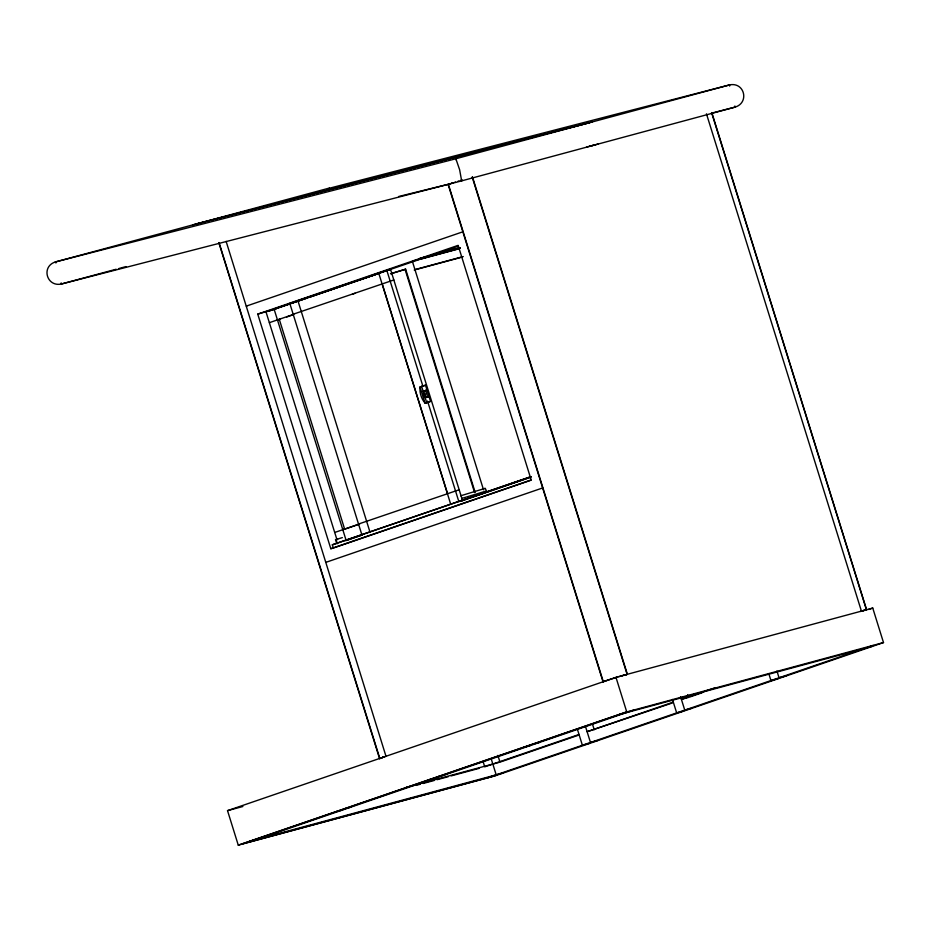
<?xml version="1.0" encoding="UTF-8"?>
<svg xmlns="http://www.w3.org/2000/svg" width="930" height="930" viewBox="0 0 930 930"><rect width="100%" height="100%" fill="white"/><g stroke="black" fill="none" stroke-linecap="round" stroke-linejoin="round"><path stroke-width="1.4" d="M329.115 188.302L729.759 84.863C744.616 81.956 749.51 102.707 735.165 107.09L461.42 180.931M461.652 180.885L459.641 169.783L455.863 158.774L55.219 261.993C40.862 266.771 46.802 287.254 61.438 283.999L461.652 180.885L461.361 179.792M379.614 758.752L218.817 242.625M456.049 158.716L456.119 159.867M391.274 273.641L405.643 269.177L475.137 492.307M336.602 543.492L335.835 539.516A7.568 1.616 73.1 0 1 337.288 543.69M336.509 539.958L337.625 539.412M380.358 758.322L380.707 758.183M380.812 758.136L382.544 757.485M380.719 758.159L381.323 757.915M381.068 758.02L383.044 757.299M382.532 757.473L383.974 756.974M383.055 757.287L384.578 756.764M448.307 184.431L449.05 184.175M398.761 196.486L449.876 183.896M604.558 681.283L603.024 681.806L448.121 184.489M603.21 681.737L603.942 681.492M449.097 184.152L450.085 183.826M384.427 756.799L385.218 756.543M462.861 231.803L246.299 306.121L246.869 305.97M257.75 314.119L458.13 245.369L531.193 479.961L330.813 548.712L257.75 314.119L276.454 308.574M361.875 534.808L289.811 303.447L390.472 269.189L462.536 500.538L458.827 501.549L427.521 401.051M390.472 269.189L266.003 311.899L336.811 539.214M269.014 311.085L458.42 246.09M306.412 298.298L274.094 309.12L346.158 540.481L362.502 534.866M309.132 297.368L373.139 275.408L369.431 276.408M374.36 274.989L376.778 274.152M293.171 314.235L393.832 279.965M269.363 322.675L293.799 314.294M352.365 294.194L355.086 293.264M286.614 317.025L293.427 314.689M430.544 401.388L425.068 403.155L420.035 386.985L425.498 385.206L430.544 401.388L425.068 403.155A17.019 12.881 74.9 0 1 420.035 386.985L425.498 385.206M425.591 390.449L423.162 391.286L427.01 390.065L425.591 390.449L427.602 396.912L429.032 396.529L425.173 397.749L427.602 396.912M358.515 524.032L459.176 489.761M334.707 532.472L359.143 524.09M359.631 524.055L344.658 529.193L279.314 319.397M530.972 480.217L333.335 548.037L332.324 544.806L529.961 476.985M531.193 476.648L332.324 544.806M345.553 540.632L362.026 534.983M462.222 500.596L530.844 477.055M462.071 500.735L530.693 477.195M326.081 562.278L542.643 487.959M227.525 810.646L615.974 677.354L872.759 608.069L883.5 642.572L495.039 775.864L238.266 845.149L227.525 810.646L242.87 806.508M626.413 674.61L627.378 674.285L472.487 176.967M860.378 611.475L861.564 611.08M868.632 609.476L872.759 608.069M238.266 845.149L626.727 711.857L615.974 677.354M248.438 842.278L633.667 710.102M579.03 734.479L484.739 766.832L483.065 761.449M673.308 702.127L587.121 731.712L672.227 703.022M715.6 687.619L681.399 699.36L688.537 697.43L687.688 694.733M579.32 734.909L499.968 762.135L497.875 755.393M689.897 696.965L702.22 692.734M488.099 777.62L873.317 645.432M604.849 681.167L605.651 680.911M450.62 183.629L451.213 183.443M385.985 756.276L226.13 241.381M605.988 680.783L606.813 680.516M451.562 183.315L452.166 183.117M452.05 183.152L452.654 182.954M606.953 680.458L607.546 680.272M452.805 182.896L453.41 182.71M452.55 182.989L453.154 182.792M607.697 680.214L608.569 679.935M454.642 182.303L455.514 182.024M609.266 679.702L610.15 679.423M610.626 679.26L613.742 678.284M457.978 181.234L459.129 180.885M614.009 678.191L615.73 677.656M461.117 180.257L462.21 179.932M617.148 677.226L616.276 677.493M390.449 273.792L405.643 269.177M460.629 495.806L485.007 488.401M462.071 498.352L486.437 490.947L485.402 488.645A2.802 0.593 73.1 0 0 484.89 488.564M335.428 539.714L342.333 537.621M617.985 676.97L617.113 677.238M619.299 676.587L619.903 676.389M620.356 676.261L621.217 676.005M621.624 675.889L622.228 675.703M622.368 675.68L622.961 675.494M622.844 675.54L623.67 675.296M623.542 675.343L624.123 675.168M623.984 675.215L625.192 674.866M624.635 675.029L625.797 674.703M861.633 611.068L862.784 610.743M862.191 610.905L861.424 611.126L706.451 113.82M625.251 674.866L627.215 674.32M55.219 261.993L329.383 188.046M455.607 158.821L729.759 84.863M116.145 269.247L61.438 283.999L61.159 282.906M118.924 268.514L125.969 266.596M419.767 258.447L458.943 247.88M419.221 258.738L460.292 247.752M418.5 259.214L460.245 247.95M412.525 261.132L460.211 248.264M422.383 258.691L458.653 248.903M379.905 272.63L382.381 271.955M374.29 274.734L376.766 274.071M414.675 269.665L463.268 256.564M289.811 303.447L292.287 302.785M414.222 270.026L461.42 257.296M277.454 319.897L279.93 319.234M423.08 386.043L421.65 386.427L426.684 402.597L428.114 402.213M342.798 529.693L345.274 529.031M330.813 548.712L333.335 548.037M883.5 642.572L626.529 712.02L241.312 844.208L495.237 775.69M618.438 714.798L872.363 646.28M532.251 744.372L539.377 742.454M786.176 675.854L779.038 677.784L776.945 671.042M524.16 747.15L531.286 745.232M778.085 678.633L770.947 680.562L768.854 673.82M437.972 776.724L445.098 774.806M691.897 708.207L684.759 710.136L680.562 696.663M429.869 779.503L437.007 777.585M683.794 710.985L676.668 712.915L672.471 699.441M405.945 787.501L498.782 762.461M416.07 785.362L420.279 784.234M423.08 783.479L434.287 780.444M437.088 779.689L448.307 776.666M451.108 775.911L479.136 768.354M343.682 809.077L350.819 807.159M597.606 740.559L590.48 742.489L585.435 726.318M335.591 811.855L342.728 809.937M589.515 743.337L582.389 745.267L577.344 729.097M249.403 841.429L503.328 772.911M862.808 610.743L864.179 610.371M862.994 610.696L866.097 609.964M626.378 674.564L627.378 674.285M195.474 224.177L592.364 121.911M192.615 224.944L589.515 122.679M711.299 113.239L735.165 107.09L734.886 105.997M589.76 146.196L598.176 144.034M586.911 146.963L595.328 144.801M864.156 610.394L864.772 610.231M864.726 610.254L866.655 609.871L711.81 112.577M865.098 610.161L865.807 610.01M379.882 758.694L219.038 242.556M712.02 114.03L866.493 609.964M472.196 177.06L627.099 674.366M448.411 184.407L603.303 681.713M592.573 724.389L594.247 729.783M412.664 262.295L483.519 489.785M405.085 269.444L474.591 492.586M386.764 270.188L422.79 385.869M382.172 283.708L447.516 493.505M378.673 272.967L450.736 504.316M491.156 758.671L496.19 774.841M297.902 300.681L369.966 532.03M729.353 84.967L729.643 86.06M55.626 261.888L55.916 262.981M422.813 393.704A1.697 1.279 74.9 0 0 424.196 396.226A1.697 1.279 74.9 0 0 425.068 393.739A1.697 1.279 74.9 0 0 422.813 393.704"/></g></svg>
